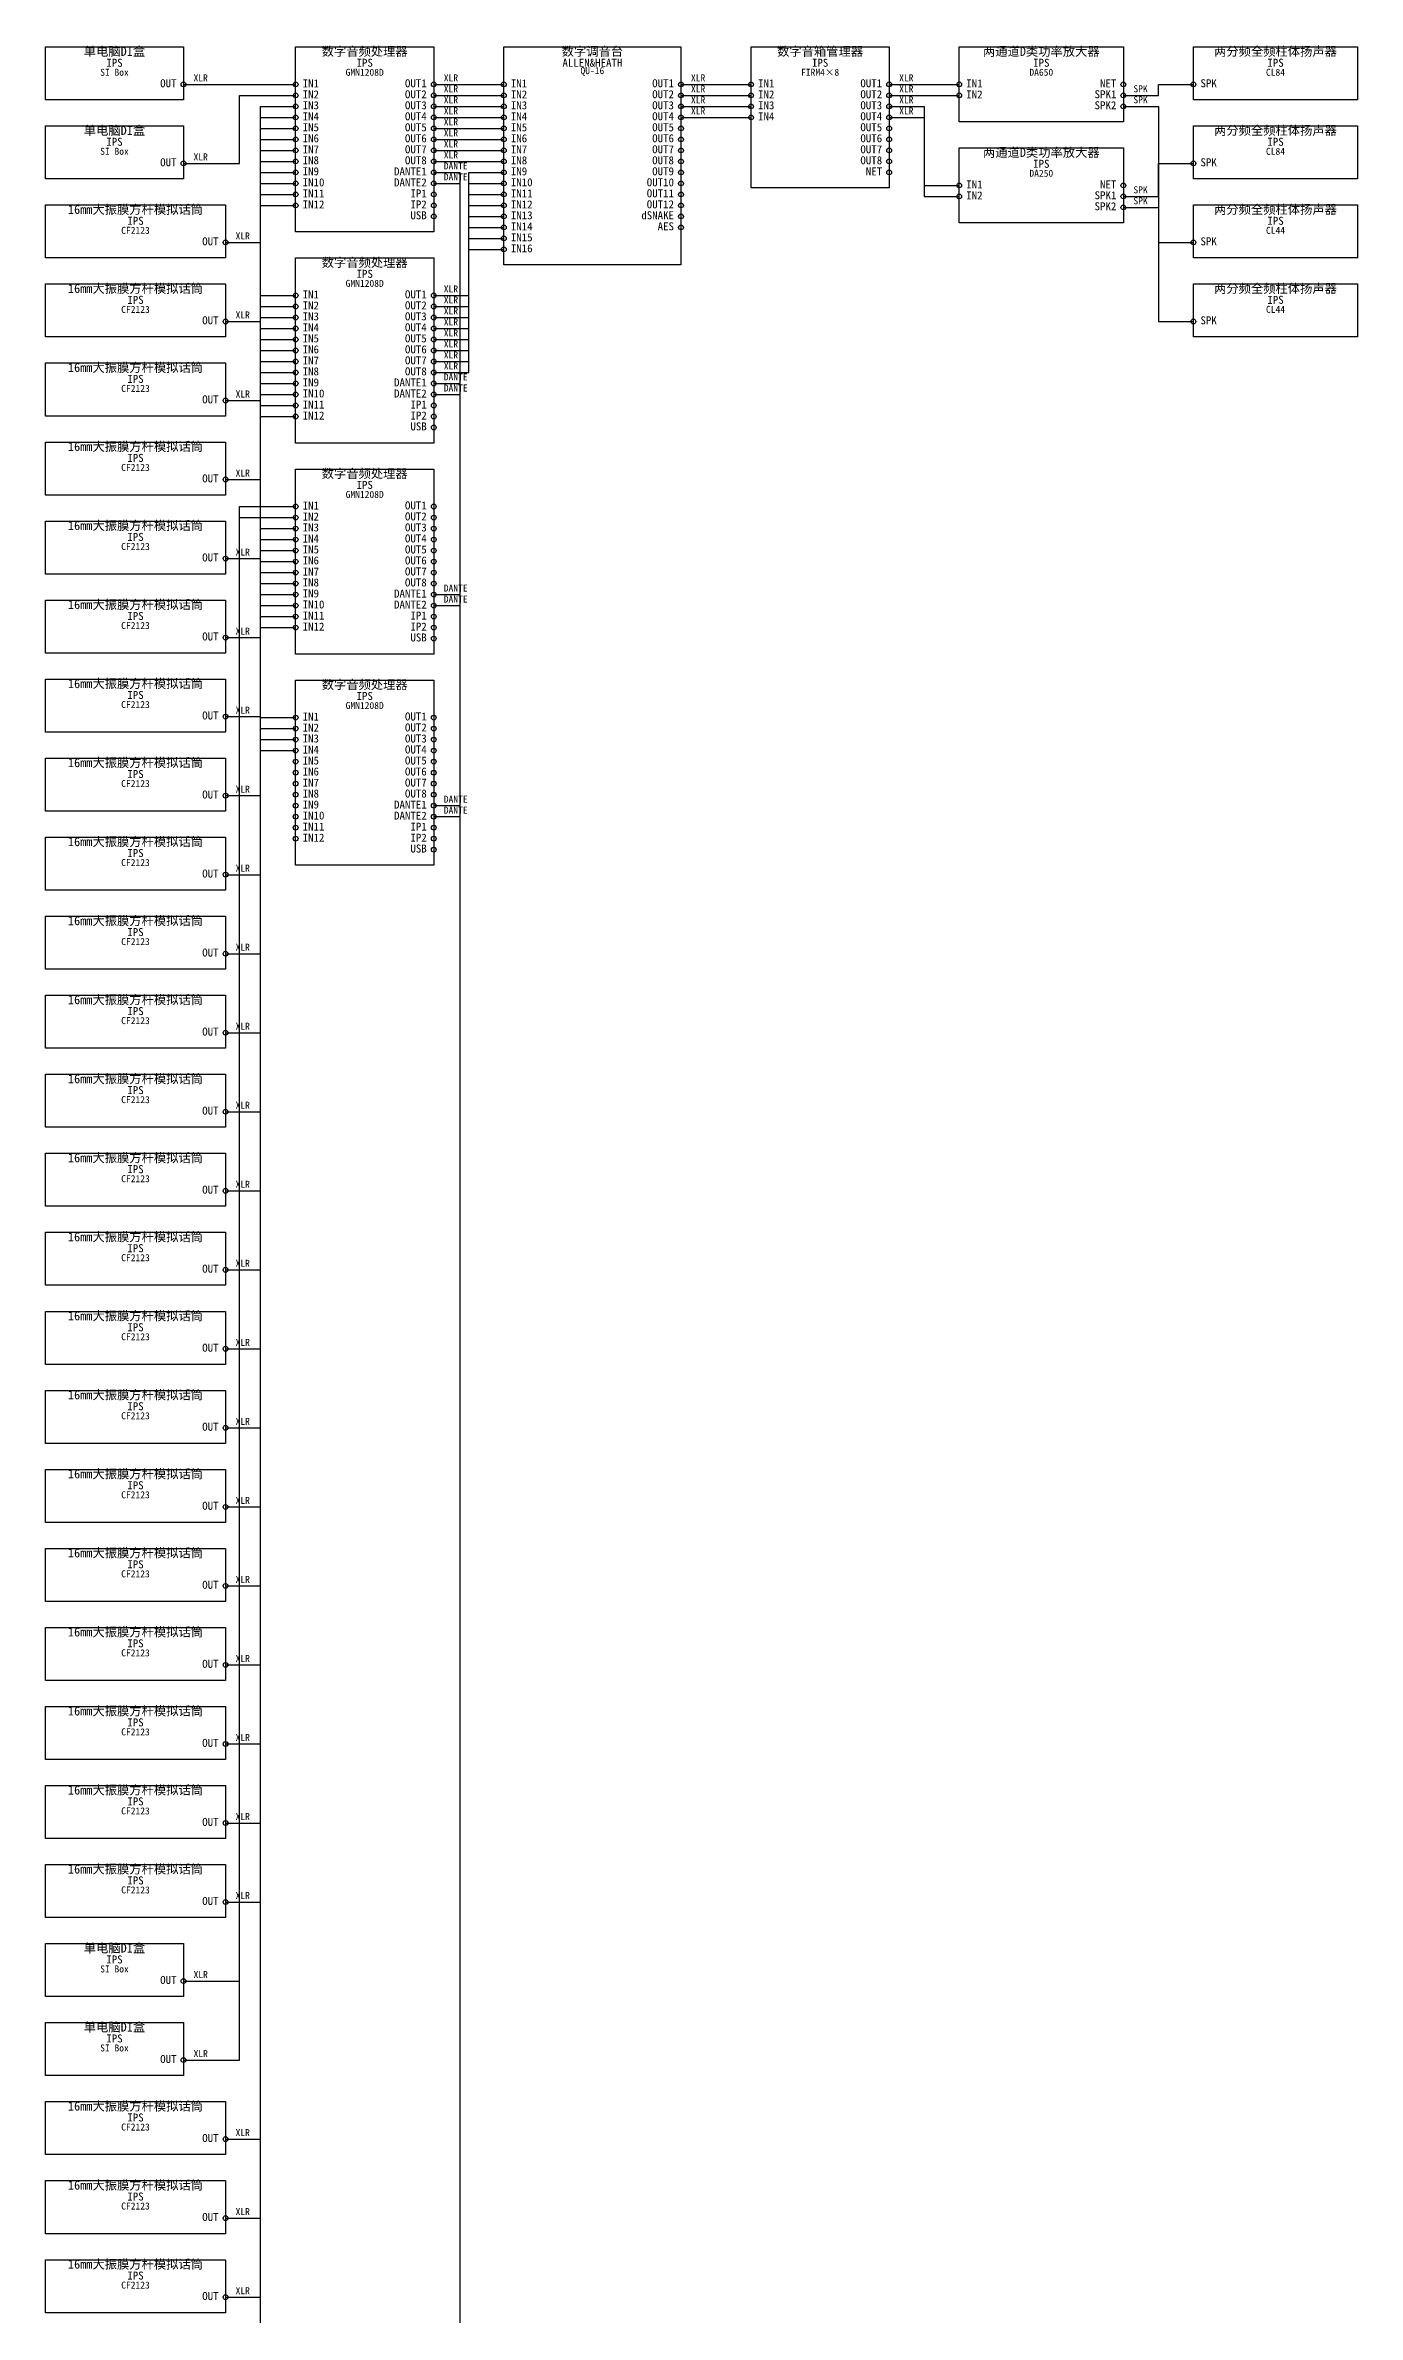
# Model space of a CAD drawing. Header units: metres. Extents: x 40 to 1351, y -3444 to -39.
# Drawn here: x 40 to 1351, y -2307 to -39 of the extents above; entities that cross this region are included whole.
import ezdxf

# ---------------------------------------------------------------- set-up
doc = ezdxf.new("R2010")
doc.units = ezdxf.units.M
for name, color, linetype in [('DEVICES', 7, 'Continuous'), ('LABELS', 7, 'Continuous'), ('PORTS', 6, 'Continuous'), ('WIRE_LABELS', 7, 'Continuous'), ('WIRES_ANALOG', 4, 'Continuous'), ('WIRES_DANTE', 5, 'Continuous'), ('WIRES_SPEAKER', 1, 'Continuous')]:
    doc.layers.add(name, color=color, linetype=linetype)
doc.styles.add('CJK', font='simsun.ttc')

msp = doc.modelspace()

# ---------------------------------------------------------------- linework, layer by layer
at = {"layer": 'DEVICES', "color": 7, "lineweight": 25, "true_color": 0xb4b2a9}
for points in [[(40, -40), (178, -40), (178, -93), (40, -93), (40, -40)], [(290, -40), (428, -40), (428, -225), (290, -225), (290, -40)], [(498, -40), (675, -40), (675, -258), (498, -258), (498, -40)], [(745, -40), (883, -40), (883, -181), (745, -181), (745, -40)], [(953, -40), (1117, -40), (1117, -115), (953, -115), (953, -40)], [(1187, -40), (1351, -40), (1351, -93), (1187, -93), (1187, -40)], [(40, -119), (178, -119), (178, -172), (40, -172), (40, -119)], [(1187, -119), (1351, -119), (1351, -172), (1187, -172), (1187, -119)], [(953, -141), (1117, -141), (1117, -216), (953, -216), (953, -141)], [(40, -198), (220, -198), (220, -251), (40, -251), (40, -198)], [(1187, -198), (1351, -198), (1351, -251), (1187, -251), (1187, -198)], [(290, -251), (428, -251), (428, -436), (290, -436), (290, -251)], [(40, -277), (220, -277), (220, -330), (40, -330), (40, -277)], [(1187, -277), (1351, -277), (1351, -330), (1187, -330), (1187, -277)], [(40, -356), (220, -356), (220, -409), (40, -409), (40, -356)], [(40, -435), (220, -435), (220, -488), (40, -488), (40, -435)], [(290, -462), (428, -462), (428, -647), (290, -647), (290, -462)], [(40, -514), (220, -514), (220, -567), (40, -567), (40, -514)], [(40, -593), (220, -593), (220, -646), (40, -646), (40, -593)], [(40, -672), (220, -672), (220, -725), (40, -725), (40, -672)], [(290, -673), (428, -673), (428, -858), (290, -858), (290, -673)], [(40, -751), (220, -751), (220, -804), (40, -804), (40, -751)], [(40, -830), (220, -830), (220, -883), (40, -883), (40, -830)], [(40, -909), (220, -909), (220, -962), (40, -962), (40, -909)], [(40, -988), (220, -988), (220, -1041), (40, -1041), (40, -988)], [(40, -1067), (220, -1067), (220, -1120), (40, -1120), (40, -1067)], [(40, -1146), (220, -1146), (220, -1199), (40, -1199), (40, -1146)], [(40, -1225), (220, -1225), (220, -1278), (40, -1278), (40, -1225)], [(40, -1304), (220, -1304), (220, -1357), (40, -1357), (40, -1304)], [(40, -1383), (220, -1383), (220, -1436), (40, -1436), (40, -1383)], [(40, -1462), (220, -1462), (220, -1515), (40, -1515), (40, -1462)], [(40, -1541), (220, -1541), (220, -1594), (40, -1594), (40, -1541)], [(40, -1620), (220, -1620), (220, -1673), (40, -1673), (40, -1620)], [(40, -1699), (220, -1699), (220, -1752), (40, -1752), (40, -1699)], [(40, -1778), (220, -1778), (220, -1831), (40, -1831), (40, -1778)], [(40, -1857), (220, -1857), (220, -1910), (40, -1910), (40, -1857)], [(40, -1936), (178, -1936), (178, -1989), (40, -1989), (40, -1936)], [(40, -2015), (178, -2015), (178, -2068), (40, -2068), (40, -2015)], [(40, -2094), (220, -2094), (220, -2147), (40, -2147), (40, -2094)], [(40, -2173), (220, -2173), (220, -2226), (40, -2226), (40, -2173)], [(40, -2252), (220, -2252), (220, -2305), (40, -2305), (40, -2252)]]:
    msp.add_lwpolyline(points, dxfattribs=at)
at = {"layer": 'PORTS', "true_color": 0x5dcaa5}
for centre in [(178, -77.5), (290, -77.5), (290, -88.5), (428, -77.5), (428, -88.5), (498, -77.5), (498, -88.5), (675, -77.5), (675, -88.5), (745, -77.5), (745, -88.5), (883, -77.5), (883, -88.5), (953, -77.5), (953, -88.5), (290, -99.5), (290, -110.5), (428, -99.5), (428, -110.5), (498, -99.5), (498, -110.5), (675, -99.5), (675, -110.5), (745, -99.5), (745, -110.5), (883, -99.5), (883, -110.5), (290, -121.5), (290, -132.5), (428, -121.5), (428, -132.5), (498, -121.5), (498, -132.5), (675, -121.5), (675, -132.5), (883, -121.5), (883, -132.5), (178, -156.5), (290, -143.5), (290, -154.5), (428, -143.5), (428, -154.5), (498, -143.5), (498, -154.5), (675, -143.5), (675, -154.5), (883, -143.5), (883, -154.5), (290, -165.5), (290, -176.5), (498, -165.5), (498, -176.5), (675, -165.5), (675, -176.5), (953, -178.5), (290, -187.5), (290, -198.5), (498, -187.5), (498, -198.5), (675, -187.5), (675, -198.5), (953, -189.5), (498, -209.5), (498, -220.5), (220, -235.5), (498, -231.5), (498, -242.5), (290, -288.5), (428, -288.5), (220, -314.5), (290, -299.5), (290, -310.5), (428, -299.5), (428, -310.5), (290, -321.5), (290, -332.5), (428, -321.5), (428, -332.5), (290, -343.5), (290, -354.5), (428, -343.5), (428, -354.5), (290, -365.5), (290, -376.5), (290, -387.5), (428, -365.5), (220, -393.5), (290, -398.5), (290, -409.5), (220, -472.5), (290, -499.5), (428, -499.5), (290, -510.5), (290, -521.5), (428, -510.5), (428, -521.5), (290, -532.5), (290, -543.5), (428, -532.5), (428, -543.5), (220, -551.5), (290, -554.5), (290, -565.5), (428, -554.5), (428, -565.5), (290, -576.5), (290, -587.5), (428, -576.5), (290, -598.5), (290, -609.5), (220, -630.5), (290, -620.5), (220, -709.5), (290, -710.5), (290, -721.5), (428, -710.5), (428, -721.5), (290, -732.5), (290, -743.5), (428, -732.5), (428, -743.5), (290, -754.5), (290, -765.5), (428, -754.5), (428, -765.5), (220, -788.5), (290, -776.5), (290, -787.5), (428, -776.5), (428, -787.5), (290, -798.5), (290, -809.5), (290, -820.5), (290, -831.5), (220, -867.5), (220, -946.5), (220, -1025.5), (220, -1104.5), (220, -1183.5), (220, -1262.5), (220, -1341.5), (220, -1420.5), (220, -1499.5), (220, -1578.5), (220, -1657.5), (220, -1736.5), (220, -1815.5), (220, -1894.5), (178, -1973.5), (178, -2052.5), (220, -2131.5), (220, -2210.5), (220, -2289.5)]:
    msp.add_circle(centre, 2.4, dxfattribs=at)
at = {"layer": 'PORTS', "true_color": 0xb07cd9}
for centre in [(1117, -77.5), (883, -165.5), (1117, -178.5), (428, -187.5), (428, -198.5), (428, -398.5), (428, -409.5), (428, -609.5), (428, -620.5), (428, -820.5), (428, -831.5)]:
    msp.add_circle(centre, 2.4, dxfattribs=at)
at = {"layer": 'PORTS', "true_color": 0xe8655a}
for centre in [(1117, -88.5), (1187, -77.5), (1117, -99.5), (1187, -156.5), (1117, -189.5), (1117, -200.5), (1187, -235.5), (1187, -314.5)]:
    msp.add_circle(centre, 2.4, dxfattribs=at)
at = {"layer": 'PORTS', "true_color": 0x378add}
for centre in [(428, -165.5), (428, -176.5), (428, -376.5), (428, -387.5), (428, -587.5), (428, -598.5), (428, -798.5), (428, -809.5)]:
    msp.add_circle(centre, 2.4, dxfattribs=at)
at = {"layer": 'PORTS', "true_color": 0x8f7ae6}
for centre in [(428, -209.5), (428, -420.5), (428, -631.5), (428, -842.5)]:
    msp.add_circle(centre, 2.4, dxfattribs=at)
at = {"layer": 'PORTS', "true_color": 0x7fd1e8}
for centre in [(675, -209.5), (675, -220.5)]:
    msp.add_circle(centre, 2.4, dxfattribs=at)
at = {"layer": 'WIRES_ANALOG', "linetype": 'CONTINUOUS', "true_color": 0x5dcaa5}
for points in [[(178, -77.5), (188, -77.5), (234, -77.5), (234, -77.5), (280, -77.5), (290, -77.5)], [(178, -156.5), (188, -156.5), (234, -156.5), (234, -88.5), (280, -88.5), (290, -88.5)], [(428, -77.5), (438, -77.5), (463, -77.5), (463, -77.5), (488, -77.5), (498, -77.5)], [(428, -88.5), (438, -88.5), (463, -88.5), (463, -88.5), (488, -88.5), (498, -88.5)], [(675, -77.5), (685, -77.5), (710, -77.5), (710, -77.5), (735, -77.5), (745, -77.5)], [(675, -88.5), (685, -88.5), (710, -88.5), (710, -88.5), (735, -88.5), (745, -88.5)], [(883, -77.5), (893, -77.5), (918, -77.5), (918, -77.5), (943, -77.5), (953, -77.5)], [(883, -88.5), (893, -88.5), (918, -88.5), (918, -88.5), (943, -88.5), (953, -88.5)], [(220, -235.5), (230, -235.5), (255, -235.5), (255, -99.5), (280, -99.5), (290, -99.5)], [(220, -314.5), (230, -314.5), (255, -314.5), (255, -110.5), (280, -110.5), (290, -110.5)], [(428, -99.5), (438, -99.5), (463, -99.5), (463, -99.5), (488, -99.5), (498, -99.5)], [(428, -110.5), (438, -110.5), (463, -110.5), (463, -110.5), (488, -110.5), (498, -110.5)], [(675, -99.5), (685, -99.5), (710, -99.5), (710, -99.5), (735, -99.5), (745, -99.5)], [(675, -110.5), (685, -110.5), (710, -110.5), (710, -110.5), (735, -110.5), (745, -110.5)], [(883, -99.5), (893, -99.5), (918, -99.5), (918, -178.5), (943, -178.5), (953, -178.5)], [(883, -110.5), (893, -110.5), (918, -110.5), (918, -189.5), (943, -189.5), (953, -189.5)], [(220, -393.5), (230, -393.5), (255, -393.5), (255, -121.5), (280, -121.5), (290, -121.5)], [(220, -472.5), (230, -472.5), (255, -472.5), (255, -132.5), (280, -132.5), (290, -132.5)], [(428, -121.5), (438, -121.5), (463, -121.5), (463, -121.5), (488, -121.5), (498, -121.5)], [(428, -132.5), (438, -132.5), (463, -132.5), (463, -132.5), (488, -132.5), (498, -132.5)], [(220, -551.5), (230, -551.5), (255, -551.5), (255, -143.5), (280, -143.5), (290, -143.5)], [(220, -630.5), (230, -630.5), (255, -630.5), (255, -154.5), (280, -154.5), (290, -154.5)], [(428, -143.5), (438, -143.5), (463, -143.5), (463, -143.5), (488, -143.5), (498, -143.5)], [(428, -154.5), (438, -154.5), (463, -154.5), (463, -154.5), (488, -154.5), (498, -154.5)], [(220, -709.5), (230, -709.5), (255, -709.5), (255, -165.5), (280, -165.5), (290, -165.5)], [(220, -788.5), (230, -788.5), (255, -788.5), (255, -176.5), (280, -176.5), (290, -176.5)], [(428, -288.5), (438, -288.5), (463, -288.5), (463, -165.5), (488, -165.5), (498, -165.5)], [(428, -299.5), (438, -299.5), (463, -299.5), (463, -176.5), (488, -176.5), (498, -176.5)], [(220, -867.5), (230, -867.5), (255, -867.5), (255, -187.5), (280, -187.5), (290, -187.5)], [(220, -946.5), (230, -946.5), (255, -946.5), (255, -198.5), (280, -198.5), (290, -198.5)], [(428, -310.5), (438, -310.5), (463, -310.5), (463, -187.5), (488, -187.5), (498, -187.5)], [(428, -321.5), (438, -321.5), (463, -321.5), (463, -198.5), (488, -198.5), (498, -198.5)], [(428, -332.5), (438, -332.5), (463, -332.5), (463, -209.5), (488, -209.5), (498, -209.5)], [(428, -343.5), (438, -343.5), (463, -343.5), (463, -220.5), (488, -220.5), (498, -220.5)], [(428, -354.5), (438, -354.5), (463, -354.5), (463, -231.5), (488, -231.5), (498, -231.5)], [(428, -365.5), (438, -365.5), (463, -365.5), (463, -242.5), (488, -242.5), (498, -242.5)], [(220, -1025.5), (230, -1025.5), (255, -1025.5), (255, -288.5), (280, -288.5), (290, -288.5)], [(220, -1104.5), (230, -1104.5), (255, -1104.5), (255, -299.5), (280, -299.5), (290, -299.5)], [(220, -1183.5), (230, -1183.5), (255, -1183.5), (255, -310.5), (280, -310.5), (290, -310.5)], [(220, -1262.5), (230, -1262.5), (255, -1262.5), (255, -321.5), (280, -321.5), (290, -321.5)], [(220, -1341.5), (230, -1341.5), (255, -1341.5), (255, -332.5), (280, -332.5), (290, -332.5)], [(220, -1420.5), (230, -1420.5), (255, -1420.5), (255, -343.5), (280, -343.5), (290, -343.5)], [(220, -1499.5), (230, -1499.5), (255, -1499.5), (255, -354.5), (280, -354.5), (290, -354.5)], [(220, -1578.5), (230, -1578.5), (255, -1578.5), (255, -365.5), (280, -365.5), (290, -365.5)], [(220, -1657.5), (230, -1657.5), (255, -1657.5), (255, -376.5), (280, -376.5), (290, -376.5)], [(220, -1736.5), (230, -1736.5), (255, -1736.5), (255, -387.5), (280, -387.5), (290, -387.5)], [(220, -1815.5), (230, -1815.5), (255, -1815.5), (255, -398.5), (280, -398.5), (290, -398.5)], [(220, -1894.5), (230, -1894.5), (255, -1894.5), (255, -409.5), (280, -409.5), (290, -409.5)], [(178, -1973.5), (188, -1973.5), (234, -1973.5), (234, -499.5), (280, -499.5), (290, -499.5)], [(178, -2052.5), (188, -2052.5), (234, -2052.5), (234, -510.5), (280, -510.5), (290, -510.5)], [(220, -2131.5), (230, -2131.5), (255, -2131.5), (255, -521.5), (280, -521.5), (290, -521.5)], [(220, -2210.5), (230, -2210.5), (255, -2210.5), (255, -532.5), (280, -532.5), (290, -532.5)], [(220, -2289.5), (230, -2289.5), (255, -2289.5), (255, -543.5), (280, -543.5), (290, -543.5)], [(220, -2368.5), (230, -2368.5), (255, -2368.5), (255, -554.5), (280, -554.5), (290, -554.5)], [(220, -2447.5), (230, -2447.5), (255, -2447.5), (255, -565.5), (280, -565.5), (290, -565.5)], [(220, -2526.5), (230, -2526.5), (255, -2526.5), (255, -576.5), (280, -576.5), (290, -576.5)], [(220, -2605.5), (230, -2605.5), (255, -2605.5), (255, -587.5), (280, -587.5), (290, -587.5)], [(220, -2684.5), (230, -2684.5), (255, -2684.5), (255, -598.5), (280, -598.5), (290, -598.5)], [(220, -2763.5), (230, -2763.5), (255, -2763.5), (255, -609.5), (280, -609.5), (290, -609.5)], [(220, -2842.5), (230, -2842.5), (255, -2842.5), (255, -620.5), (280, -620.5), (290, -620.5)], [(220, -2921.5), (230, -2921.5), (255, -2921.5), (255, -710.5), (280, -710.5), (290, -710.5)], [(220, -3000.5), (230, -3000.5), (255, -3000.5), (255, -721.5), (280, -721.5), (290, -721.5)], [(220, -3079.5), (230, -3079.5), (255, -3079.5), (255, -732.5), (280, -732.5), (290, -732.5)], [(220, -3158.5), (230, -3158.5), (255, -3158.5), (255, -743.5), (280, -743.5), (290, -743.5)]]:
    msp.add_lwpolyline(points, dxfattribs=at)
at = {"layer": 'WIRES_DANTE', "linetype": 'CONTINUOUS', "true_color": 0x378add}
for points in [[(428, -165.5), (438, -165.5), (454, -165.5), (454, -3226), (420, -3226), (420, -3270)], [(428, -176.5), (438, -176.5), (454, -176.5), (454, -3226), (436.8, -3226), (436.8, -3270)], [(428, -376.5), (438, -376.5), (454, -376.5), (454, -3226), (453.5, -3226), (453.5, -3270)], [(428, -387.5), (438, -387.5), (454, -387.5), (454, -3226), (470.3, -3226), (470.3, -3270)], [(428, -587.5), (438, -587.5), (454, -587.5), (454, -3226), (487, -3226), (487, -3270)], [(428, -598.5), (438, -598.5), (454, -598.5), (454, -3226), (503.8, -3226), (503.8, -3270)], [(428, -798.5), (438, -798.5), (454, -798.5), (454, -3226), (520.5, -3226), (520.5, -3270)], [(428, -809.5), (438, -809.5), (454, -809.5), (454, -3226), (537.3, -3226), (537.3, -3270)]]:
    msp.add_lwpolyline(points, dxfattribs=at)
at = {"layer": 'WIRES_SPEAKER', "linetype": 'CONTINUOUS', "true_color": 0xe8655a}
for points in [[(1117, -88.5), (1127, -88.5), (1152, -88.5), (1152, -77.5), (1177, -77.5), (1187, -77.5)], [(1117, -99.5), (1127, -99.5), (1152, -99.5), (1152, -235.5), (1177, -235.5), (1187, -235.5)], [(1117, -189.5), (1127, -189.5), (1152, -189.5), (1152, -156.5), (1177, -156.5), (1187, -156.5)], [(1117, -200.5), (1127, -200.5), (1152, -200.5), (1152, -314.5), (1177, -314.5), (1187, -314.5)]]:
    msp.add_lwpolyline(points, dxfattribs=at)

# ---------------------------------------------------------------- texts
at = {"layer": 'LABELS', "true_color": 0xf1efe8, "char_height": 9, "attachment_point": 8, "style": 'CJK'}
for s, insert in [('单电脑DI盒', (109, -50)), ('数字音频处理器', (359, -50)), ('数字调音台', (586.5, -50)), ('数字音箱管理器', (814, -50)), ('两通道D类功率放大器', (1035, -50)), ('两分频全频柱体扬声器', (1269, -50)), ('单电脑DI盒', (109, -129)), ('两分频全频柱体扬声器', (1269, -129)), ('两通道D类功率放大器', (1035, -151)), ('16mm大振膜方杆模拟话筒', (130, -208)), ('两分频全频柱体扬声器', (1269, -208)), ('数字音频处理器', (359, -261)), ('16mm大振膜方杆模拟话筒', (130, -287)), ('两分频全频柱体扬声器', (1269, -287)), ('16mm大振膜方杆模拟话筒', (130, -366)), ('16mm大振膜方杆模拟话筒', (130, -445)), ('数字音频处理器', (359, -472)), ('16mm大振膜方杆模拟话筒', (130, -524)), ('16mm大振膜方杆模拟话筒', (130, -603)), ('16mm大振膜方杆模拟话筒', (130, -682)), ('数字音频处理器', (359, -683)), ('16mm大振膜方杆模拟话筒', (130, -761)), ('16mm大振膜方杆模拟话筒', (130, -840)), ('16mm大振膜方杆模拟话筒', (130, -919)), ('16mm大振膜方杆模拟话筒', (130, -998)), ('16mm大振膜方杆模拟话筒', (130, -1077)), ('16mm大振膜方杆模拟话筒', (130, -1156)), ('16mm大振膜方杆模拟话筒', (130, -1235)), ('16mm大振膜方杆模拟话筒', (130, -1314)), ('16mm大振膜方杆模拟话筒', (130, -1393)), ('16mm大振膜方杆模拟话筒', (130, -1472)), ('16mm大振膜方杆模拟话筒', (130, -1551)), ('16mm大振膜方杆模拟话筒', (130, -1630)), ('16mm大振膜方杆模拟话筒', (130, -1709)), ('16mm大振膜方杆模拟话筒', (130, -1788)), ('16mm大振膜方杆模拟话筒', (130, -1867)), ('单电脑DI盒', (109, -1946)), ('单电脑DI盒', (109, -2025)), ('16mm大振膜方杆模拟话筒', (130, -2104)), ('16mm大振膜方杆模拟话筒', (130, -2183)), ('16mm大振膜方杆模拟话筒', (130, -2262))]:
    msp.add_mtext(s, dxfattribs=dict(at, insert=insert))
at = {"layer": 'LABELS', "true_color": 0x9a978d, "char_height": 7, "attachment_point": 8, "style": 'CJK'}
for s, insert in [('SI Box', (109, -69)), ('GMN1208D', (359, -69)), ('QU-16', (586.5, -69)), ('FIRM4×8', (814, -69)), ('DA650', (1035, -69)), ('CL84', (1269, -69)), ('SI Box', (109, -148)), ('CL84', (1269, -148)), ('DA250', (1035, -170)), ('CF2123', (130, -227)), ('CL44', (1269, -227)), ('GMN1208D', (359, -280)), ('CF2123', (130, -306)), ('CL44', (1269, -306)), ('CF2123', (130, -385)), ('CF2123', (130, -464)), ('GMN1208D', (359, -491)), ('CF2123', (130, -543)), ('CF2123', (130, -622)), ('CF2123', (130, -701)), ('GMN1208D', (359, -702)), ('CF2123', (130, -780)), ('CF2123', (130, -859)), ('CF2123', (130, -938)), ('CF2123', (130, -1017)), ('CF2123', (130, -1096)), ('CF2123', (130, -1175)), ('CF2123', (130, -1254)), ('CF2123', (130, -1333)), ('CF2123', (130, -1412)), ('CF2123', (130, -1491)), ('CF2123', (130, -1570)), ('CF2123', (130, -1649)), ('CF2123', (130, -1728)), ('CF2123', (130, -1807)), ('CF2123', (130, -1886)), ('SI Box', (109, -1965)), ('SI Box', (109, -2044)), ('CF2123', (130, -2123)), ('CF2123', (130, -2202)), ('CF2123', (130, -2281))]:
    msp.add_mtext(s, dxfattribs=dict(at, insert=insert))
at = {"layer": 'LABELS', "true_color": 0xc4c2b8, "char_height": 8, "attachment_point": 8, "style": 'CJK'}
for s, insert in [('IPS', (109, -60)), ('IPS', (359, -60)), ('ALLEN&HEATH', (586.5, -60)), ('IPS', (814, -60)), ('IPS', (1035, -60)), ('IPS', (1269, -60)), ('IPS', (109, -139)), ('IPS', (1269, -139)), ('IPS', (1035, -161)), ('IPS', (130, -218)), ('IPS', (1269, -218)), ('IPS', (359, -271)), ('IPS', (130, -297)), ('IPS', (1269, -297)), ('IPS', (130, -376)), ('IPS', (130, -455)), ('IPS', (359, -482)), ('IPS', (130, -534)), ('IPS', (130, -613)), ('IPS', (130, -692)), ('IPS', (359, -693)), ('IPS', (130, -771)), ('IPS', (130, -850)), ('IPS', (130, -929)), ('IPS', (130, -1008)), ('IPS', (130, -1087)), ('IPS', (130, -1166)), ('IPS', (130, -1245)), ('IPS', (130, -1324)), ('IPS', (130, -1403)), ('IPS', (130, -1482)), ('IPS', (130, -1561)), ('IPS', (130, -1640)), ('IPS', (130, -1719)), ('IPS', (130, -1798)), ('IPS', (130, -1877)), ('IPS', (109, -1956)), ('IPS', (109, -2035)), ('IPS', (130, -2114)), ('IPS', (130, -2193)), ('IPS', (130, -2272))]:
    msp.add_mtext(s, dxfattribs=dict(at, insert=insert))
at = {"layer": 'LABELS', "true_color": 0xf5f5ec, "char_height": 8, "style": 'CJK'}
for s, insert, attachment_point in [('OUT', (171, -80.5), 9), ('IN1', (297, -80.5), 7), ('IN2', (297, -91.5), 7), ('OUT1', (421, -80.5), 9), ('OUT2', (421, -91.5), 9), ('IN1', (505, -80.5), 7), ('IN2', (505, -91.5), 7), ('OUT1', (668, -80.5), 9), ('OUT2', (668, -91.5), 9), ('IN1', (752, -80.5), 7), ('IN2', (752, -91.5), 7), ('OUT1', (876, -80.5), 9), ('OUT2', (876, -91.5), 9), ('IN1', (960, -80.5), 7), ('IN2', (960, -91.5), 7), ('SPK1', (1110, -91.5), 9), ('NET', (1110, -80.5), 9), ('SPK', (1194, -80.5), 7), ('IN3', (297, -102.5), 7), ('IN4', (297, -113.5), 7), ('OUT3', (421, -102.5), 9), ('OUT4', (421, -113.5), 9), ('IN3', (505, -102.5), 7), ('IN4', (505, -113.5), 7), ('OUT3', (668, -102.5), 9), ('OUT4', (668, -113.5), 9), ('IN3', (752, -102.5), 7), ('IN4', (752, -113.5), 7), ('OUT3', (876, -102.5), 9), ('OUT4', (876, -113.5), 9), ('SPK2', (1110, -102.5), 9), ('IN5', (297, -124.5), 7), ('IN6', (297, -135.5), 7), ('OUT5', (421, -124.5), 9), ('OUT6', (421, -135.5), 9), ('IN5', (505, -124.5), 7), ('IN6', (505, -135.5), 7), ('OUT5', (668, -124.5), 9), ('OUT6', (668, -135.5), 9), ('OUT5', (876, -124.5), 9), ('OUT6', (876, -135.5), 9), ('OUT', (171, -159.5), 9), ('IN7', (297, -146.5), 7), ('IN8', (297, -157.5), 7), ('OUT7', (421, -146.5), 9), ('OUT8', (421, -157.5), 9), ('IN7', (505, -146.5), 7), ('IN8', (505, -157.5), 7), ('OUT7', (668, -146.5), 9), ('OUT8', (668, -157.5), 9), ('OUT7', (876, -146.5), 9), ('OUT8', (876, -157.5), 9), ('SPK', (1194, -159.5), 7), ('IN9', (297, -168.5), 7), ('IN10', (297, -179.5), 7), ('DANTE1', (421, -168.5), 9), ('DANTE2', (421, -179.5), 9), ('IN9', (505, -168.5), 7), ('IN10', (505, -179.5), 7), ('OUT10', (668, -179.5), 9), ('OUT9', (668, -168.5), 9), ('NET', (876, -168.5), 9), ('IN1', (960, -181.5), 7), ('NET', (1110, -181.5), 9), ('IN11', (297, -190.5), 7), ('IN12', (297, -201.5), 7), ('IP1', (421, -190.5), 9), ('IP2', (421, -201.5), 9), ('IN11', (505, -190.5), 7), ('IN12', (505, -201.5), 7), ('dSNAKE ', (668, -212.5), 9), ('OUT11', (668, -190.5), 9), ('OUT12', (668, -201.5), 9), ('IN2', (960, -192.5), 7), ('SPK1', (1110, -192.5), 9), ('SPK2', (1110, -203.5), 9), ('USB', (421, -212.5), 9), ('IN13', (505, -212.5), 7), ('IN14', (505, -223.5), 7), ('IN15', (505, -234.5), 7), ('AES', (668, -223.5), 9), ('OUT', (213, -238.5), 9), ('IN16', (505, -245.5), 7), ('SPK', (1194, -238.5), 7), ('IN1', (297, -291.5), 7), ('IN2', (297, -302.5), 7), ('OUT1', (421, -291.5), 9), ('OUT2', (421, -302.5), 9), ('OUT', (213, -317.5), 9), ('IN3', (297, -313.5), 7), ('IN4', (297, -324.5), 7), ('OUT3', (421, -313.5), 9), ('OUT4', (421, -324.5), 9), ('SPK', (1194, -317.5), 7), ('IN5', (297, -335.5), 7), ('IN6', (297, -346.5), 7), ('OUT5', (421, -335.5), 9), ('OUT6', (421, -346.5), 9), ('IN7', (297, -357.5), 7), ('IN8', (297, -368.5), 7), ('OUT7', (421, -357.5), 9), ('OUT8', (421, -368.5), 9), ('IN9', (297, -379.5), 7), ('IN10', (297, -390.5), 7), ('DANTE1', (421, -379.5), 9), ('DANTE2', (421, -390.5), 9), ('OUT', (213, -396.5), 9), ('IN11', (297, -401.5), 7), ('IN12', (297, -412.5), 7), ('IP1', (421, -401.5), 9), ('IP2', (421, -412.5), 9), ('USB', (421, -423.5), 9), ('OUT', (213, -475.5), 9), ('IN1', (297, -502.5), 7), ('OUT1', (421, -502.5), 9), ('IN2', (297, -513.5), 7), ('IN3', (297, -524.5), 7), ('OUT2', (421, -513.5), 9), ('OUT3', (421, -524.5), 9), ('IN4', (297, -535.5), 7), ('IN5', (297, -546.5), 7), ('OUT4', (421, -535.5), 9), ('OUT5', (421, -546.5), 9), ('OUT', (213, -554.5), 9), ('IN6', (297, -557.5), 7), ('IN7', (297, -568.5), 7), ('OUT6', (421, -557.5), 9), ('OUT7', (421, -568.5), 9), ('IN8', (297, -579.5), 7), ('IN9', (297, -590.5), 7), ('DANTE1', (421, -590.5), 9), ('OUT8', (421, -579.5), 9), ('IN10', (297, -601.5), 7), ('IN11', (297, -612.5), 7), ('DANTE2', (421, -601.5), 9), ('IP1', (421, -612.5), 9), ('OUT', (213, -633.5), 9), ('IN12', (297, -623.5), 7), ('USB', (421, -634.5), 9), ('IP2', (421, -623.5), 9), ('OUT', (213, -712.5), 9), ('IN1', (297, -713.5), 7), ('IN2', (297, -724.5), 7), ('OUT1', (421, -713.5), 9), ('OUT2', (421, -724.5), 9), ('IN3', (297, -735.5), 7), ('IN4', (297, -746.5), 7), ('OUT3', (421, -735.5), 9), ('OUT4', (421, -746.5), 9), ('IN5', (297, -757.5), 7), ('IN6', (297, -768.5), 7), ('OUT5', (421, -757.5), 9), ('OUT6', (421, -768.5), 9), ('OUT7', (421, -779.5), 9), ('OUT', (213, -791.5), 9), ('IN7', (297, -779.5), 7), ('IN8', (297, -790.5), 7), ('IN9', (297, -801.5), 7), ('DANTE1', (421, -801.5), 9), ('OUT8', (421, -790.5), 9), ('IN10', (297, -812.5), 7), ('IN11', (297, -823.5), 7), ('DANTE2', (421, -812.5), 9), ('IP1', (421, -823.5), 9), ('IN12', (297, -834.5), 7), ('USB', (421, -845.5), 9), ('IP2', (421, -834.5), 9), ('OUT', (213, -870.5), 9), ('OUT', (213, -949.5), 9), ('OUT', (213, -1028.5), 9), ('OUT', (213, -1107.5), 9), ('OUT', (213, -1186.5), 9), ('OUT', (213, -1265.5), 9), ('OUT', (213, -1344.5), 9), ('OUT', (213, -1423.5), 9), ('OUT', (213, -1502.5), 9), ('OUT', (213, -1581.5), 9), ('OUT', (213, -1660.5), 9), ('OUT', (213, -1739.5), 9), ('OUT', (213, -1818.5), 9), ('OUT', (213, -1897.5), 9), ('OUT', (171, -1976.5), 9), ('OUT', (171, -2055.5), 9), ('OUT', (213, -2134.5), 9), ('OUT', (213, -2213.5), 9), ('OUT', (213, -2292.5), 9)]:
    msp.add_mtext(s, dxfattribs=dict(at, insert=insert, attachment_point=attachment_point))
at = {"layer": 'WIRE_LABELS', "true_color": 0x5dcaa5, "char_height": 7, "attachment_point": 7, "style": 'CJK'}
for insert in [(188, -74.5), (438, -74.5), (685, -74.5), (893, -74.5), (438, -85.5), (438, -96.5), (685, -85.5), (685, -96.5), (893, -85.5), (893, -96.5), (438, -107.5), (438, -118.5), (685, -107.5), (893, -107.5), (438, -129.5), (438, -140.5), (188, -153.5), (438, -151.5), (230, -232.5), (438, -285.5), (438, -296.5), (230, -311.5), (438, -307.5), (438, -318.5), (438, -329.5), (438, -340.5), (438, -351.5), (438, -362.5), (230, -390.5), (230, -469.5), (230, -548.5), (230, -627.5), (230, -706.5), (230, -785.5), (230, -864.5), (230, -943.5), (230, -1022.5), (230, -1101.5), (230, -1180.5), (230, -1259.5), (230, -1338.5), (230, -1417.5), (230, -1496.5), (230, -1575.5), (230, -1654.5), (230, -1733.5), (230, -1812.5), (230, -1891.5), (188, -1970.5), (188, -2049.5), (230, -2128.5), (230, -2207.5), (230, -2286.5)]:
    msp.add_mtext('XLR', dxfattribs=dict(at, insert=insert))
at = {"layer": 'WIRE_LABELS', "true_color": 0xe8655a, "char_height": 7, "attachment_point": 7, "style": 'CJK'}
for insert in [(1127, -85.5), (1127, -96.5), (1127, -186.5), (1127, -197.5)]:
    msp.add_mtext('SPK', dxfattribs=dict(at, insert=insert))
at = {"layer": 'WIRE_LABELS', "true_color": 0x378add, "char_height": 7, "attachment_point": 7, "style": 'CJK'}
for insert in [(438, -162.5), (438, -173.5), (438, -373.5), (438, -384.5), (438, -584.5), (438, -595.5), (438, -795.5), (438, -806.5)]:
    msp.add_mtext('DANTE', dxfattribs=dict(at, insert=insert))

doc.saveas('drawing.dxf')
